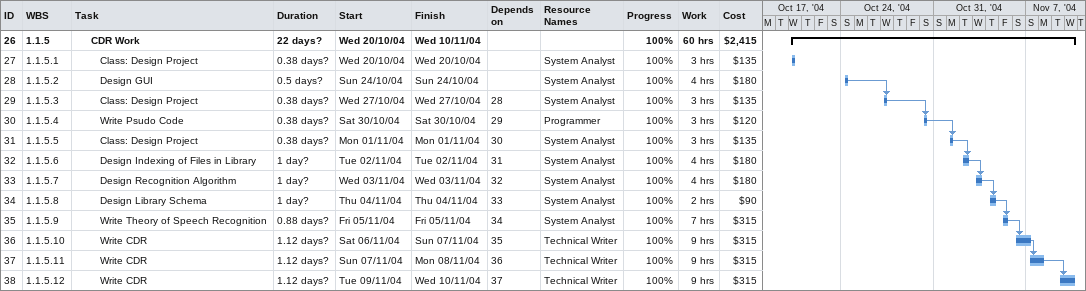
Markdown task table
| ID | WBS | Task | Duration | Start | Finish | Predecessors | Resources | % complete | Work (h) | Cost ($) |
|---|---|---|---|---|---|---|---|---|---|---|
| 26 | 1.1.5 | **CDR Work** | 22d? | 2004-10-20 | 2004-11-10 |  |  | 100 | 60 | 2415 |
| 27 | 1.1.5.1 | Class: Design Project | 0.38d? | 2004-10-20 | 2004-10-20 |  | System Analyst | 100 | 3 | 135 |
| 28 | 1.1.5.2 | Design GUI | 0.5d? | 2004-10-24 | 2004-10-24 |  | System Analyst | 100 | 4 | 180 |
| 29 | 1.1.5.3 | Class: Design Project | 0.38d? | 2004-10-27 | 2004-10-27 | 28 | System Analyst | 100 | 3 | 135 |
| 30 | 1.1.5.4 | Write Psudo Code | 0.38d? | 2004-10-30 | 2004-10-30 | 29 | Programmer | 100 | 3 | 120 |
| 31 | 1.1.5.5 | Class: Design Project | 0.38d? | 2004-11-01 | 2004-11-01 | 30 | System Analyst | 100 | 3 | 135 |
| 32 | 1.1.5.6 | Design Indexing of Files in Library | 1d? | 2004-11-02 | 2004-11-02 | 31 | System Analyst | 100 | 4 | 180 |
| 33 | 1.1.5.7 | Design Recognition Algorithm | 1d? | 2004-11-03 | 2004-11-03 | 32 | System Analyst | 100 | 4 | 180 |
| 34 | 1.1.5.8 | Design Library Schema | 1d? | 2004-11-04 | 2004-11-04 | 33 | System Analyst | 100 | 2 | 90 |
| 35 | 1.1.5.9 | Write Theory of Speech Recognition | 0.88d? | 2004-11-05 | 2004-11-05 | 34 | System Analyst | 100 | 7 | 315 |
| 36 | 1.1.5.10 | Write CDR | 1.12d? | 2004-11-06 | 2004-11-07 | 35 | Technical Writer | 100 | 9 | 315 |
| 37 | 1.1.5.11 | Write CDR | 1.12d? | 2004-11-07 | 2004-11-08 | 36 | Technical Writer | 100 | 9 | 315 |
| 38 | 1.1.5.12 | Write CDR | 1.12d? | 2004-11-09 | 2004-11-10 | 37 | Technical Writer | 100 | 9 | 315 |
